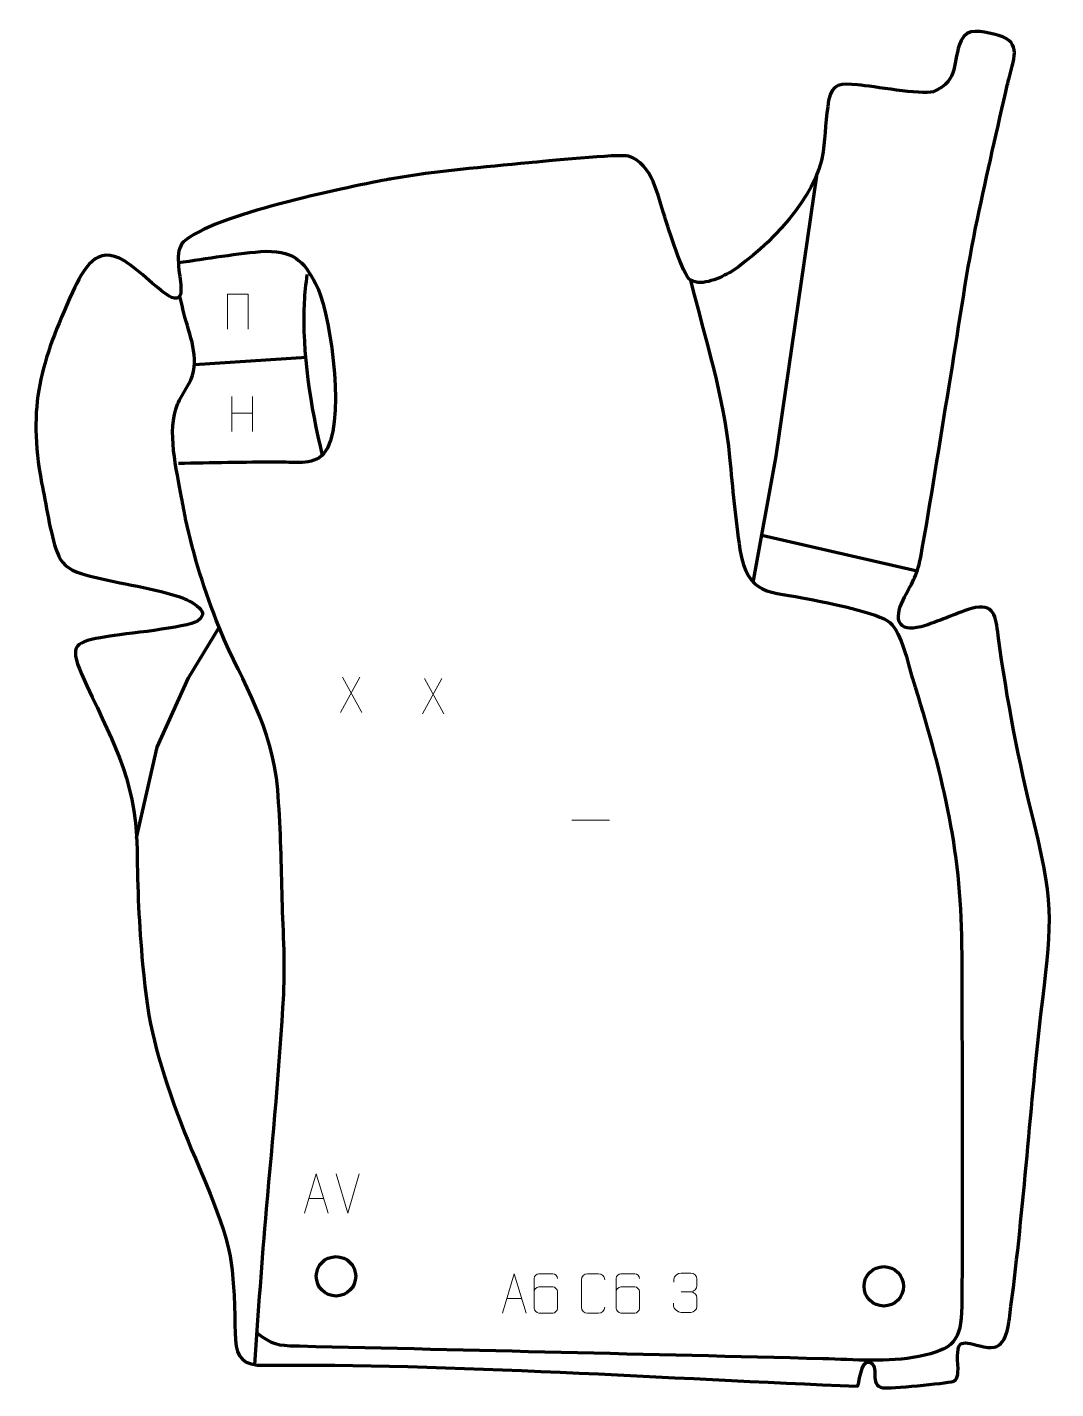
# Model space of a CAD drawing. Header units: millimetres. Extents: x -360 to 292, y -398 to 466.
import ezdxf

# ---------------------------------------------------------------- set-up
doc = ezdxf.new("R2010")
doc.units = ezdxf.units.MM
doc.header["$MEASUREMENT"] = 0
doc.layers.add('layer 2', color=7, linetype='Continuous')
doc.layers.add('layer 3', color=7, linetype='Continuous')

msp = doc.modelspace()

# ---------------------------------------------------------------- linework, layer by layer
at = {"layer": 'layer 2', "color": 142, "lineweight": 200}
for centre in [(-164.61, -326.4372), (182.8539, -332.7872)]:
    msp.add_ellipse(centre, major_axis=(0, 12.5), ratio=1, dxfattribs=at)
at = {"layer": 'layer 2', "color": 142, "lineweight": 158}
for points, knots in [([(99.9329, 113.5836), (99.9329, 113.5836), (114.5252, 193.7007), (114.5252, 193.7007), (114.5252, 193.7007), (114.5252, 193.7007), (140.6332, 373.0118), (140.6332, 373.0118)], [0, 0, 0, 0, 0.33333333, 0.33333333, 0.33333333, 0.33333333, 1, 1, 1, 1]), ([(-264.6133, 316.5221), (-246.7299, 318.9552), (-226.7771, 322.4393), (-208.9783, 323.7117), (-208.9783, 323.7117), (-189.6968, 323.624), (-184.1275, 316.2668), (-175.9303, 299.8072), (-175.9303, 299.8072), (-167.7123, 279.9436), (-157.7366, 211.9912), (-172.5375, 195.1195), (-172.5375, 195.1195), (-179.1158, 187.6208), (-192.4001, 190.0342), (-201.8851, 189.9765), (-201.8851, 189.9765), (-222.7104, 189.8497), (-243.7148, 189.3832), (-264.5563, 189.0704)], [0, 0, 0, 0, 0.16666667, 0.16666667, 0.16666667, 0.16666667, 0.33333333, 0.33333333, 0.33333333, 0.33333333, 0.5, 0.5, 0.5, 0.5, 0.66666667, 0.66666667, 0.66666667, 0.66666667, 1, 1, 1, 1]), ([(60.2673, 305.2778), (69.4975, 268.1278), (81.3809, 231.2551), (85.0254, 192.9985), (85.0254, 192.9985), (86.9212, 173.0981), (88.6916, 154.4724), (91.5538, 134.6205), (91.5538, 134.6205), (96.4807, 104.5254), (110.1656, 108.3464), (135.7882, 102.9765), (135.7882, 102.9765), (146.4942, 100.7499), (179.8181, 94.5497), (186.7648, 88.1203), (186.7648, 88.1203), (194.5332, 80.9305), (197.821, 63.0754), (201.0783, 52.6425), (201.0783, 52.6425), (219.119, -5.1405), (231.848, -55.0286), (232.2116, -116.0182), (232.2116, -116.0182), (232.4836, -192.4832), (232.9661, -268.9895), (232.2849, -345.4486), (232.2849, -345.4486), (232.0847, -367.2827), (226.8784, -372.9631), (205.048, -377.2916), (205.048, -377.2916), (185.4909, -381.1694), (164.1192, -379.2651), (144.2602, -378.7097), (144.2602, -378.7097), (33.5877, -376.0443), (-77.0852, -373.3989), (-187.7598, -370.8228), (-187.7598, -370.8228), (-187.7598, -370.8228), (-189.2622, -370.7878), (-189.2622, -370.7878), (-189.2622, -370.7878), (-202.2577, -370.4854), (-204.1723, -369.9472), (-214.7145, -362.5611)], [0, 0, 0, 0, 0.07692308, 0.07692308, 0.07692308, 0.07692308, 0.15384615, 0.15384615, 0.15384615, 0.15384615, 0.23076923, 0.23076923, 0.23076923, 0.23076923, 0.30769231, 0.30769231, 0.30769231, 0.30769231, 0.38461538, 0.38461538, 0.38461538, 0.38461538, 0.46153846, 0.46153846, 0.46153846, 0.46153846, 0.53846154, 0.53846154, 0.53846154, 0.53846154, 0.61538462, 0.61538462, 0.61538462, 0.61538462, 0.69230769, 0.69230769, 0.69230769, 0.69230769, 0.76923077, 0.76923077, 0.76923077, 0.76923077, 0.84615385, 0.84615385, 0.84615385, 0.84615385, 1, 1, 1, 1]), ([(-173.1315, 194.1296), (-180.6969, 226.03), (-185.9678, 258.1725), (-184.5956, 291.1057), (-184.5956, 291.1057), (-184.3411, 297.2136), (-183.6778, 302.8972), (-182.8, 308.9268)], [0, 0, 0, 0, 0.33333333, 0.33333333, 0.33333333, 0.33333333, 1, 1, 1, 1]), ([(-216.0759, -382.4789), (-213.7909, -348.7128), (-211.5584, -317.2745), (-208.6207, -283.5498), (-208.6207, -283.5498), (-204.6882, -238.555), (-200.2324, -192.7185), (-197.7771, -147.6718), (-197.7771, -147.6718), (-196.62, -126.4423), (-198.3567, -104.6262), (-198.8081, -83.3374), (-198.8081, -83.3374), (-199.2361, -61.4261), (-199.8609, -39.6855), (-201.609, -17.8284), (-201.609, -17.8284), (-205.1137, 23.6352), (-223.1133, 47.5358), (-238.3384, 84.1891), (-238.3384, 84.1891), (-238.3384, 84.1891), (-238.911, 85.5799), (-238.911, 85.5799), (-238.911, 85.5799), (-247.9302, 108.1107), (-254.8536, 130.2309), (-259.9911, 153.9593), (-259.9911, 153.9593), (-260.8977, 158.4619), (-261.7392, 162.9699), (-262.5589, 167.4889), (-262.5589, 167.4889), (-265.6292, 184.6105), (-272.091, 210.2926), (-265.0781, 226.6815), (-265.0781, 226.6815), (-265.0781, 226.6815), (-264.5452, 227.8313), (-264.5452, 227.8313), (-264.5452, 227.8313), (-262.575, 231.76), (-260.061, 235.6384), (-257.8756, 239.4877), (-257.8756, 239.4877), (-250.5384, 253.8847), (-256.4378, 267.5379), (-260.4193, 281.8389), (-260.4193, 281.8389), (-261.5353, 286.285), (-262.5994, 290.7464), (-263.6835, 295.2006)], [0, 0, 0, 0, 0.07142857, 0.07142857, 0.07142857, 0.07142857, 0.14285714, 0.14285714, 0.14285714, 0.14285714, 0.21428571, 0.21428571, 0.21428571, 0.21428571, 0.28571429, 0.28571429, 0.28571429, 0.28571429, 0.35714286, 0.35714286, 0.35714286, 0.35714286, 0.42857143, 0.42857143, 0.42857143, 0.42857143, 0.5, 0.5, 0.5, 0.5, 0.57142857, 0.57142857, 0.57142857, 0.57142857, 0.64285714, 0.64285714, 0.64285714, 0.64285714, 0.71428571, 0.71428571, 0.71428571, 0.71428571, 0.78571429, 0.78571429, 0.78571429, 0.78571429, 0.85714286, 0.85714286, 0.85714286, 0.85714286, 1, 1, 1, 1]), ([(-291.0433, -48.2909), (-291.0433, -48.2909), (-278.1163, 9.1534), (-278.1163, 9.1534), (-278.1163, 9.1534), (-278.1163, 9.1534), (-258.1403, 53.2066), (-258.1403, 53.2066), (-258.1403, 53.2066), (-258.1403, 53.2066), (-238.4891, 85.4406), (-238.4891, 85.4406)], [0, 0, 0, 0, 0.25, 0.25, 0.25, 0.25, 0.5, 0.5, 0.5, 0.5, 1, 1, 1, 1])]:
    msp.add_open_spline(points, degree=3, knots=knots, dxfattribs=at)
at = {"layer": 'layer 2', "color": 250, "lineweight": 9}
for points, knots in [([(-233.4158, 274.1719), (-233.4158, 274.1719), (-233.4158, 296.5222), (-233.4158, 296.5222), (-233.4158, 296.5222), (-233.4158, 296.5222), (-220.2975, 296.5222), (-220.2975, 296.5222), (-220.2975, 296.5222), (-220.2975, 296.5222), (-220.2975, 274.1719), (-220.2975, 274.1719)], [0, 0, 0, 0, 0.25, 0.25, 0.25, 0.25, 0.5, 0.5, 0.5, 0.5, 1, 1, 1, 1]), ([(-184.5431, -286.3994), (-184.5431, -286.3994), (-177.1721, -261.4459), (-177.1721, -261.4459), (-177.1721, -261.4459), (-177.1721, -261.4459), (-169.6022, -286.3994), (-169.6022, -286.3994)], [0, 0, 0, 0, 0.33333333, 0.33333333, 0.33333333, 0.33333333, 1, 1, 1, 1]), ([(-59.0184, -349.7713), (-59.0184, -349.7713), (-51.6474, -324.8178), (-51.6474, -324.8178), (-51.6474, -324.8178), (-51.6474, -324.8178), (-44.0775, -349.7713), (-44.0775, -349.7713)], [0, 0, 0, 0, 0.33333333, 0.33333333, 0.33333333, 0.33333333, 1, 1, 1, 1]), ([(-24.118, -327.7539), (-24.1421, -326.4144), (-25.4983, -324.7612), (-27.0702, -324.7955), (-27.0702, -324.7955), (-30.055, -324.7958), (-33.0402, -324.7958), (-36.0256, -324.7955), (-36.0256, -324.7955), (-37.2447, -324.7806), (-38.9729, -326.2182), (-38.9779, -327.7539), (-38.9779, -327.7539), (-38.9776, -334.1144), (-38.9776, -340.4752), (-38.9779, -346.8359), (-38.9779, -346.8359), (-38.9732, -347.9988), (-37.2447, -349.7699), (-36.0256, -349.7943), (-36.0256, -349.7943), (-33.0402, -349.794), (-30.055, -349.794), (-27.0702, -349.7943), (-27.0702, -349.7943), (-25.7921, -349.7505), (-24.1224, -348.136), (-24.118, -346.8359), (-24.118, -346.8359), (-24.118, -343.2526), (-24.118, -339.6695), (-24.118, -336.0868), (-24.118, -336.0868), (-24.1565, -334.6086), (-25.7392, -333.1757), (-27.0702, -333.1777), (-27.0702, -333.1777), (-30.055, -333.1774), (-33.0402, -333.1774), (-36.0256, -333.1777), (-36.0256, -333.1777), (-37.3551, -333.1727), (-38.9981, -334.68), (-38.9564, -336.1085)], [0, 0, 0, 0, 0.08333333, 0.08333333, 0.08333333, 0.08333333, 0.16666667, 0.16666667, 0.16666667, 0.16666667, 0.25, 0.25, 0.25, 0.25, 0.33333333, 0.33333333, 0.33333333, 0.33333333, 0.41666667, 0.41666667, 0.41666667, 0.41666667, 0.5, 0.5, 0.5, 0.5, 0.58333333, 0.58333333, 0.58333333, 0.58333333, 0.66666667, 0.66666667, 0.66666667, 0.66666667, 0.75, 0.75, 0.75, 0.75, 0.83333333, 0.83333333, 0.83333333, 0.83333333, 1, 1, 1, 1]), ([(5.8751, -345.9536), (5.7353, -348.277), (4.0581, -349.7566), (1.9104, -349.7674), (1.9104, -349.7674), (-0.4215, -349.767), (-2.7534, -349.767), (-5.0849, -349.7674), (-5.0849, -349.7674), (-7.0099, -349.8728), (-8.982, -347.9883), (-8.9708, -345.971), (-8.9708, -345.971), (-8.9704, -340.2009), (-8.9704, -334.4312), (-8.9708, -328.6619), (-8.9708, -328.6619), (-8.9666, -326.5238), (-7.2199, -324.8046), (-5.0675, -324.8181), (-5.0675, -324.8181), (-2.7418, -324.8181), (-0.4157, -324.8181), (1.9104, -324.8181), (1.9104, -324.8181), (3.857, -324.7826), (5.8484, -326.2741), (5.8751, -328.7117)], [0, 0, 0, 0, 0.125, 0.125, 0.125, 0.125, 0.25, 0.25, 0.25, 0.25, 0.375, 0.375, 0.375, 0.375, 0.5, 0.5, 0.5, 0.5, 0.625, 0.625, 0.625, 0.625, 0.75, 0.75, 0.75, 0.75, 1, 1, 1, 1]), ([(27.882, -327.7539), (27.8579, -326.4144), (26.5017, -324.7612), (24.9298, -324.7955), (24.9298, -324.7955), (21.945, -324.7958), (18.9598, -324.7958), (15.9744, -324.7955), (15.9744, -324.7955), (14.7553, -324.7806), (13.0271, -326.2182), (13.0221, -327.7539), (13.0221, -327.7539), (13.0224, -334.1144), (13.0224, -340.4752), (13.0221, -346.8359), (13.0221, -346.8359), (13.0268, -347.9988), (14.7553, -349.7699), (15.9744, -349.7943), (15.9744, -349.7943), (18.9598, -349.794), (21.945, -349.794), (24.9298, -349.7943), (24.9298, -349.7943), (26.2079, -349.7505), (27.8776, -348.136), (27.882, -346.8359), (27.882, -346.8359), (27.882, -343.2526), (27.882, -339.6695), (27.882, -336.0868), (27.882, -336.0868), (27.8435, -334.6086), (26.2608, -333.1757), (24.9298, -333.1777), (24.9298, -333.1777), (21.945, -333.1774), (18.9598, -333.1774), (15.9744, -333.1777), (15.9744, -333.1777), (14.6449, -333.1727), (13.0019, -334.68), (13.0436, -336.1085)], [0, 0, 0, 0, 0.08333333, 0.08333333, 0.08333333, 0.08333333, 0.16666667, 0.16666667, 0.16666667, 0.16666667, 0.25, 0.25, 0.25, 0.25, 0.33333333, 0.33333333, 0.33333333, 0.33333333, 0.41666667, 0.41666667, 0.41666667, 0.41666667, 0.5, 0.5, 0.5, 0.5, 0.58333333, 0.58333333, 0.58333333, 0.58333333, 0.66666667, 0.66666667, 0.66666667, 0.66666667, 0.75, 0.75, 0.75, 0.75, 0.83333333, 0.83333333, 0.83333333, 0.83333333, 1, 1, 1, 1]), ([(49.5633, -330.0598), (49.5633, -330.0598), (49.5633, -328.2026), (49.5633, -328.2026), (49.5633, -328.2026), (49.549, -326.4607), (52.2135, -324.3426), (54.2726, -324.3653), (54.2726, -324.3653), (56.3367, -324.3653), (58.4007, -324.3653), (60.4644, -324.3653), (60.4644, -324.3653), (62.6589, -324.3565), (64.2572, -326.2033), (64.3016, -328.1154), (64.3016, -328.1154), (64.3012, -329.5505), (64.3012, -330.9856), (64.3016, -332.4211), (64.3016, -332.4211), (64.253, -334.0746), (62.6504, -336.3046), (60.4521, -336.2946), (60.4521, -336.2946), (62.6558, -336.3058), (64.2638, -338.109), (64.3178, -340.1685), (64.3178, -340.1685), (64.3174, -341.9532), (64.3174, -343.7379), (64.3178, -345.523), (64.3178, -345.523), (64.3279, -347.5844), (62.273, -349.3475), (60.4521, -349.3394), (60.4521, -349.3394), (58.3868, -349.3391), (56.3216, -349.3391), (54.256, -349.3394), (54.256, -349.3394), (52.0874, -349.3279), (49.5564, -346.9277), (49.5378, -345.4659), (49.5378, -345.4659), (49.5378, -345.4659), (49.5378, -343.5573), (49.5378, -343.5573)], [0, 0, 0, 0, 0.07692308, 0.07692308, 0.07692308, 0.07692308, 0.15384615, 0.15384615, 0.15384615, 0.15384615, 0.23076923, 0.23076923, 0.23076923, 0.23076923, 0.30769231, 0.30769231, 0.30769231, 0.30769231, 0.38461538, 0.38461538, 0.38461538, 0.38461538, 0.46153846, 0.46153846, 0.46153846, 0.46153846, 0.53846154, 0.53846154, 0.53846154, 0.53846154, 0.61538462, 0.61538462, 0.61538462, 0.61538462, 0.69230769, 0.69230769, 0.69230769, 0.69230769, 0.76923077, 0.76923077, 0.76923077, 0.76923077, 0.84615385, 0.84615385, 0.84615385, 0.84615385, 1, 1, 1, 1])]:
    msp.add_open_spline(points, degree=3, knots=knots, dxfattribs=at)
at = {"layer": 'layer 2', "color": 142, "lineweight": 158}
for points in [[(-254.2682, 251.8579), (-254.2682, 251.8579), (-183.3298, 256.4401), (-183.3298, 256.4401)], [(105.4038, 143.6211), (105.4038, 143.6211), (204.0342, 120.9136), (204.0342, 120.9136)]]:
    msp.add_open_spline(points, degree=3, dxfattribs=at)
at = {"layer": 'layer 2', "color": 250, "lineweight": 9}
for points in [[(-230.5923, 231.6111), (-230.5923, 231.6111), (-230.5923, 209.4184), (-230.5923, 209.4184)], [(-217.4766, 231.6111), (-217.4766, 231.6111), (-217.4766, 209.2608), (-217.4766, 209.2608)], [(-230.5748, 220.9687), (-230.5748, 220.9687), (-217.4766, 220.9687), (-217.4766, 220.9687)], [(-149.423, 53.4989), (-149.423, 53.4989), (-161.7302, 31.2003), (-161.7302, 31.2003)], [(-160.4273, 53.4989), (-160.4273, 53.4989), (-148.1201, 31.1486), (-148.1201, 31.1486)], [(-97.4421, 52.6792), (-97.4421, 52.6792), (-109.7493, 30.3806), (-109.7493, 30.3806)], [(-108.4464, 52.6792), (-108.4464, 52.6792), (-96.1392, 30.3289), (-96.1392, 30.3289)], [(-15.0189, -37.1951), (-15.0189, -37.1951), (8.9591, -37.1951), (8.9591, -37.1951)], [(-157.1836, -286.4067), (-157.1836, -286.4067), (-164.5054, -261.4531), (-164.5054, -261.4531)], [(-149.8617, -261.4531), (-149.8617, -261.4531), (-157.1835, -286.4067), (-157.1835, -286.4067)], [(-181.8205, -277.15), (-181.8205, -277.15), (-172.3248, -277.15), (-172.3248, -277.15)], [(54.273, -336.305), (54.273, -336.305), (60.4694, -336.305), (60.4694, -336.305)], [(-56.2958, -340.5219), (-56.2958, -340.5219), (-46.8001, -340.5219), (-46.8001, -340.5219)]]:
    msp.add_open_spline(points, degree=3, dxfattribs=at)
at = {"layer": 'layer 3', "color": 242, "lineweight": 158}
msp.add_open_spline([(-129.2522, 369.5965), (-101.0509, 374.7401), (-70.9157, 376.9145), (-42.2224, 379.7487), (-42.2224, 379.7487), (-33.8456, 380.5761), (15.641, 385.6058), (20.9491, 383.9052), (20.9491, 383.9052), (36.1709, 379.0288), (39.6269, 358.7052), (43.8868, 345.5363), (43.8868, 345.5363), (46.3497, 338.0705), (55.121, 308.8487), (60.2673, 305.2778), (60.2673, 305.2778), (67.7049, 301.2018), (79.3557, 306.8769), (86.1164, 310.6508), (86.1164, 310.6508), (109.6898, 326.7485), (140.1693, 357.4702), (144.4006, 386.751), (144.4006, 386.751), (145.6444, 397.3044), (146.1805, 408.8283), (147.8062, 419.1774), (147.8062, 419.1774), (150.0796, 430.5249), (155.7479, 430.0544), (166.1711, 429.1675), (166.1711, 429.1675), (176.0886, 428.3237), (206.3781, 422.7841), (214.1404, 424.7784), (214.1404, 424.7784), (231.4151, 432.3512), (225.8968, 443.7234), (231.8717, 457.2912), (231.8717, 457.2912), (235.5954, 465.747), (245.0972, 463.0364), (252.6006, 461.3803), (252.6006, 461.3803), (270.5735, 457.4134), (265.9071, 447.8421), (262.2828, 433.4026), (262.2828, 433.4026), (261.5538, 430.4983), (260.8228, 427.6088), (260.1391, 424.6928), (260.1391, 424.6928), (253.7797, 396.0951), (247.0581, 367.2786), (241.0955, 338.6265), (241.0955, 338.6265), (234.4633, 305.7296), (229.8402, 271.4367), (224.2868, 238.1997), (224.2868, 238.1997), (218.266, 202.103), (212.8289, 165.5318), (206.2502, 129.5811), (206.2502, 129.5811), (203.6469, 116.4217), (200.5542, 113.5268), (195.06, 102.3539), (195.06, 102.3539), (189.214, 90.4657), (191.5542, 81.7574), (206.5253, 85.5249), (206.5253, 85.5249), (217.7621, 88.7396), (227.6736, 93.7843), (238.3976, 97.0697), (238.3976, 97.0697), (253.2917, 100.9992), (253.7746, 92.2525), (255.4029, 79.9973), (255.4029, 79.9973), (261.0399, 38.2683), (268.2068, 1.2091), (278.389, -39.6373), (278.389, -39.6373), (291.919, -94.7666), (288.812, -105.1497), (282.4642, -160.4209), (282.4642, -160.4209), (275.3872, -223.8137), (271.2156, -288.305), (262.7367, -351.3825), (262.7367, -351.3825), (261.329, -361.7289), (259.9553, -374.2232), (246.3197, -371.2233), (246.3197, -371.2233), (232.3886, -367.9313), (228.6272, -364.9579), (229.8366, -382.4106), (229.8366, -382.4106), (230.2063, -389.588), (229.3881, -392.1161), (226.6813, -393.0877), (226.6813, -393.0877), (222.0779, -394.355), (186.4631, -397.7558), (182.1893, -397.0571), (182.1893, -397.0571), (172.9878, -395.5528), (180.7901, -383.0958), (173.6594, -380.8729), (173.6594, -380.8729), (167.9353, -379.0885), (167.3213, -396.1903), (166.0951, -396.142), (166.0951, -396.142), (49.4097, -391.5421), (-94.9214, -381.4933), (-209.6557, -382.8671), (-209.6557, -382.8671), (-237.8561, -383.2048), (-224.0267, -362.5855), (-231.7454, -313.756), (-231.7454, -313.756), (-238.1226, -283.0916), (-254.2808, -253.6884), (-264.9537, -224.0511), (-264.9537, -224.0511), (-278.4208, -186.6805), (-283.7096, -168.3238), (-287.2939, -128.3844), (-287.2939, -128.3844), (-289.536, -103.3947), (-290.6198, -80.8665), (-290.7237, -55.775), (-290.7237, -55.775), (-291.9534, -7.8622), (-307.5562, 14.0812), (-325.9593, 55.5799), (-325.9593, 55.5799), (-334.3471, 74.4941), (-329.5866, 75.7691), (-310.5604, 79.2157), (-310.5604, 79.2157), (-299.435, 81.1008), (-259.2061, 84.7038), (-252.3231, 89.3018), (-252.3231, 89.3018), (-242.5112, 95.8564), (-259.5063, 103.0866), (-264.3747, 104.6895), (-264.3747, 104.6895), (-284.003, 111.1521), (-304.4995, 112.9444), (-324.2236, 118.6939), (-324.2236, 118.6939), (-324.2236, 118.6939), (-325.6726, 119.1163), (-325.6726, 119.1163), (-325.6726, 119.1163), (-334.8553, 121.8486), (-338.9633, 125.981), (-341.4995, 132.7603), (-341.4995, 132.7603), (-345.8079, 144.2777), (-348.7237, 164.2169), (-351.3018, 176.7767), (-351.3018, 176.7767), (-360.4546, 225.9261), (-351.8482, 253.2624), (-331.7378, 297.8179), (-331.7378, 297.8179), (-324.772, 312.4612), (-316.4873, 328.3874), (-298.8039, 317.5751), (-298.8039, 317.5751), (-289.5654, 311.9264), (-276.1838, 297.8532), (-269.0223, 294.4446), (-269.0223, 294.4446), (-263.3088, 292.3946), (-262.7577, 295.9111), (-263.0059, 301), (-263.0059, 301), (-263.3795, 308.6583), (-267.4475, 324.0569), (-261.2569, 329.6932), (-261.2569, 329.6932), (-242.4926, 346.7772), (-159.9358, 363.7799), (-132.6084, 368.9652), (-132.6084, 368.9652), (-131.49, 369.1774), (-130.3712, 369.3872), (-129.2522, 369.5965)], degree=3, knots=[0, 0, 0, 0, 0.02, 0.02, 0.02, 0.02, 0.04, 0.04, 0.04, 0.04, 0.06, 0.06, 0.06, 0.06, 0.08, 0.08, 0.08, 0.08, 0.1, 0.1, 0.1, 0.1, 0.12, 0.12, 0.12, 0.12, 0.14, 0.14, 0.14, 0.14, 0.16, 0.16, 0.16, 0.16, 0.18, 0.18, 0.18, 0.18, 0.2, 0.2, 0.2, 0.2, 0.22, 0.22, 0.22, 0.22, 0.24, 0.24, 0.24, 0.24, 0.26, 0.26, 0.26, 0.26, 0.28, 0.28, 0.28, 0.28, 0.3, 0.3, 0.3, 0.3, 0.32, 0.32, 0.32, 0.32, 0.34, 0.34, 0.34, 0.34, 0.36, 0.36, 0.36, 0.36, 0.38, 0.38, 0.38, 0.38, 0.4, 0.4, 0.4, 0.4, 0.42, 0.42, 0.42, 0.42, 0.44, 0.44, 0.44, 0.44, 0.46, 0.46, 0.46, 0.46, 0.48, 0.48, 0.48, 0.48, 0.5, 0.5, 0.5, 0.5, 0.52, 0.52, 0.52, 0.52, 0.54, 0.54, 0.54, 0.54, 0.56, 0.56, 0.56, 0.56, 0.58, 0.58, 0.58, 0.58, 0.6, 0.6, 0.6, 0.6, 0.62, 0.62, 0.62, 0.62, 0.64, 0.64, 0.64, 0.64, 0.66, 0.66, 0.66, 0.66, 0.68, 0.68, 0.68, 0.68, 0.7, 0.7, 0.7, 0.7, 0.72, 0.72, 0.72, 0.72, 0.74, 0.74, 0.74, 0.74, 0.76, 0.76, 0.76, 0.76, 0.78, 0.78, 0.78, 0.78, 0.8, 0.8, 0.8, 0.8, 0.82, 0.82, 0.82, 0.82, 0.84, 0.84, 0.84, 0.84, 0.86, 0.86, 0.86, 0.86, 0.88, 0.88, 0.88, 0.88, 0.9, 0.9, 0.9, 0.9, 0.92, 0.92, 0.92, 0.92, 0.94, 0.94, 0.94, 0.94, 0.96, 0.96, 0.96, 0.96, 1, 1, 1, 1], dxfattribs=at)

doc.saveas('drawing.dxf')
